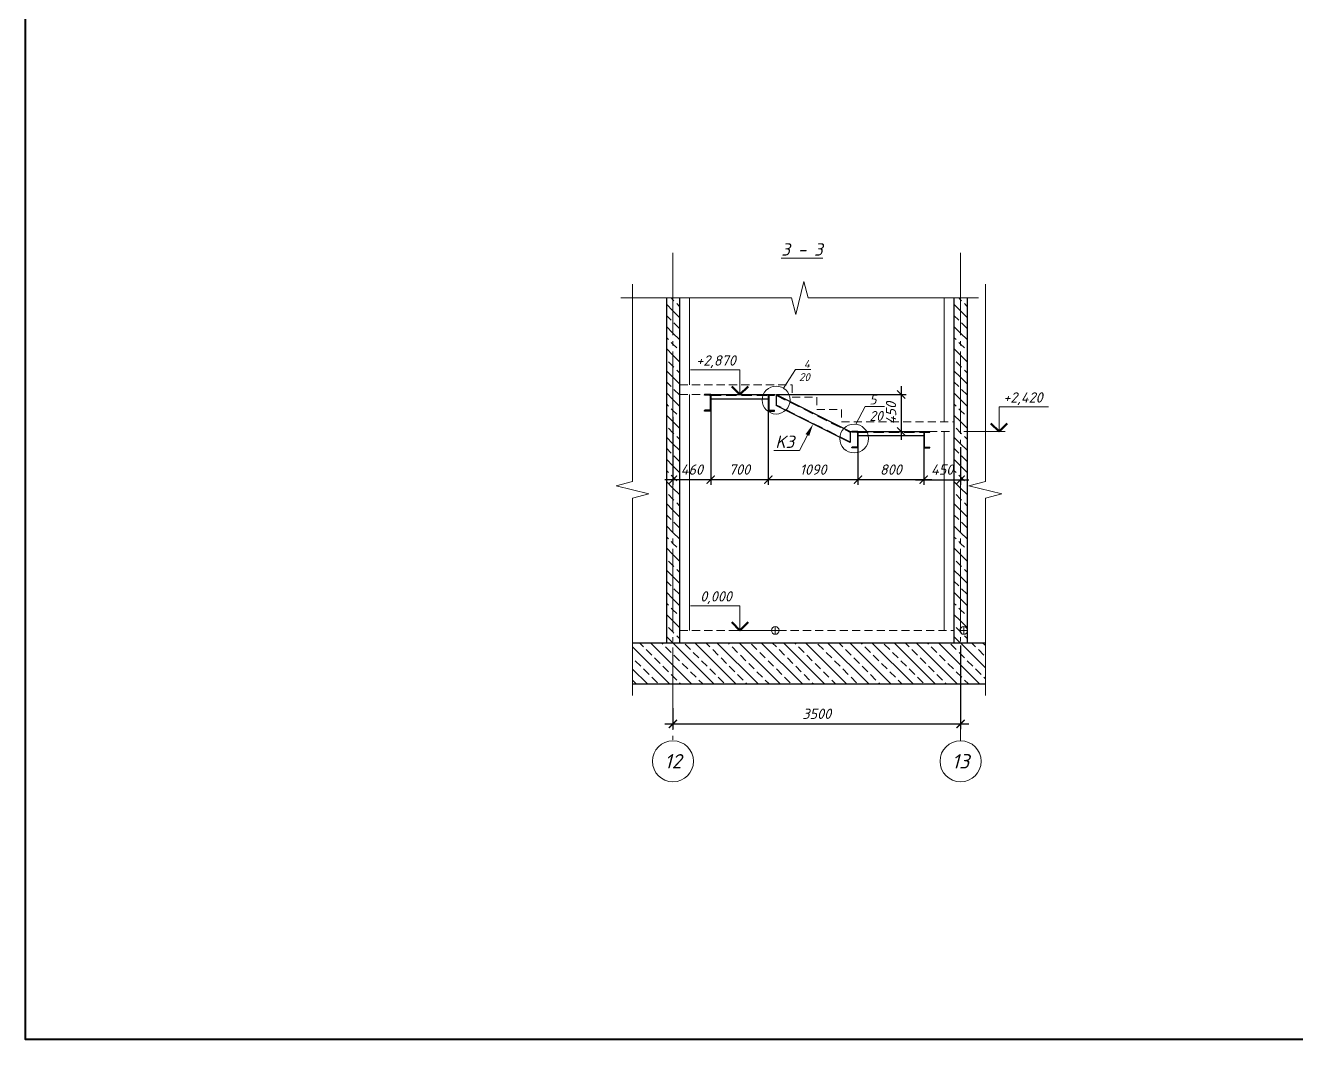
# Model space of a CAD drawing. Header units: millimetres. Extents: x -79646 to 95064, y -231229 to -58107.
# Drawn here: x -70697 to -55229, y -159148 to -146811 of the extents above; entities that cross this region are included whole.
import ezdxf
from ezdxf import colors
from ezdxf.entities.mleader import LeaderData, LeaderLine
from ezdxf.enums import TextEntityAlignment as Align
from ezdxf.math import Vec2, Vec3

# ---------------------------------------------------------------- set-up
doc = ezdxf.new("R2010")
doc.units = ezdxf.units.MM
doc.header["$PDMODE"] = 3
for name, pattern in [('DASHED2', [0.375, 0.25, -0.125]), ('GOST2.303 5', [24, 20, -1.5, 1, -1.5]), ('HIDDEN', [0.375, 0.25, -0.125])]:
    doc.linetypes.add(name, pattern=pattern)
doc.layers.get('0').update_dxf_attribs({"lineweight": 5})
doc.layers.get('Defpoints').update_dxf_attribs({"lineweight": 0})
for name, color, linetype, lineweight in [('#Dimensions', 7, 'Continuous', 9), ('#Бетон вид', 22, 'Continuous', 18), ('#Бетон разрез', 22, 'Continuous', 30), ('#Выноски', 7, 'Continuous', 15), ('#Оси', 7, 'Continuous', 9), ('#Перекрытие разрез', 10, 'Continuous', 30), ('#разм', 7, 'Continuous', 9), ('A-okno', 7, 'Continuous', 0), ('k_ Металл', 1, 'Continuous', 30), ('k_ Металл_вид', 1, 'Continuous', 18), ('k_ Отметки', 251, 'Continuous', 9)]:
    doc.layers.add(name, color=color, linetype=linetype, lineweight=lineweight)
doc.layers.add('Штриховка', color=252, linetype='Continuous', lineweight=5, true_color=0x696969)
doc.styles.add('ESKDW', font='eskdw.shx', dxfattribs={"oblique": 15})
doc.styles.add('STEP PR', font='isocpeui.ttf')
doc.dimstyles.new('SPDS', dxfattribs={"dimscale": 50, "dimtxt": 2.5, "dimasz": 2, "dimexe": 1.25, "dimexo": 0.625, "dimtad": 1, "dimdec": 0, "dimrnd": 0.001, "dimtxsty": 'ESKDW', "dimblk": 'ARCHTICK', "dimcen": 2.5, "dimdle": 2, "dimclrd": 256, "dimclre": 256, "dimclrt": 7, "dimadec": 0, "dimazin": 2, "dimtfac": 0.75, "dimtdec": 0, "dimtmove": 1, "dimatfit": 3, "dimfxl": 1, "dimtolj": 1, "dimarcsym": 1})
doc.dimstyles.new('высотные отметки', dxfattribs={"dimtxt": 500, "dimasz": 100, "dimexe": 100, "dimexo": 0.625, "dimgap": 50, "dimtad": 1, "dimtih": 1, "dimtoh": 1, "dimdec": 3, "dimlfac": 0.001, "dimrnd": 0.005, "dimzin": 9, "dimtxsty": 'STEP PR', "dimblk": 'NONE', "dimcen": 100, "dimdle": 100, "dimse1": 1, "dimse2": 1, "dimsd1": 1, "dimsd2": 1, "dimadec": 0, "dimazin": 0, "dimtfac": 1, "dimtdec": 3, "dimtmove": 0, "dimatfit": 2, "dimldrblk": 'NONE', "dimfxl": 1, "dimarcsym": 0})
pattern_1 = [(315, (3500, 0), (134.70384, 134.70384), []), (315, (3500, -134.7), (134.70384, 134.70384), [95.25, -47.625])]

# ---------------------------------------------------------------- blocks, each defined once
blk = doc.blocks.new('_ArchTick')
at = {"color": 0, "linetype": 'ByBlock', "const_width": 0.15}
blk.add_lwpolyline([(-0.5, -0.5), (0.5, 0.5)], dxfattribs=at)
blk = doc.blocks.new('*D59')
at = {"layer": '#Dimensions', "lineweight": -2, "transparency": 16777216}
for p, q in [((-59318, -154353), (-59318, -155370)), ((-62818, -155116), (-62818, -155370)), ((-62918, -155308), (-59218, -155308))]:
    blk.add_line(p, q, dxfattribs=at)
at = {"layer": 'Defpoints', "color": 0, "lineweight": 0, "transparency": 16777216}
for p in [(-59318, -154321), (-62818, -155085), (-59318, -155308)]:
    blk.add_point(p, dxfattribs=at)
at = {"layer": '#Dimensions', "lineweight": -2, "transparency": 16777216, "xscale": 100, "yscale": 100, "zscale": 100, "rotation": 180}
blk.add_blockref('_ArchTick', (-62818, -155308), dxfattribs=at)
at = {"layer": '#Dimensions', "lineweight": -2, "transparency": 16777216, "xscale": 100, "yscale": 100, "zscale": 100}
blk.add_blockref('_ArchTick', (-59318, -155308), dxfattribs=at)
at = {"layer": '#Dimensions', "transparency": 16777216, "insert": (-61068, -155185), "char_height": 125, "attachment_point": 5, "style": 'STEP PR'}
blk.add_mtext('\\A1;3500', dxfattribs=at)
blk = doc.blocks.new('*U88')
at = {"color": 0, "linetype": 'ByBlock', "lineweight": -2}
for p, q in [((12.975, 0), (13.288, 1.25)), ((13.288, 1.25), (13.913, -1.25)), ((12.975, 0), (0, 0)), ((13.913, -1.25), (14.225, 0)), ((27.201, 0), (14.225, 0))]:
    blk.add_line(p, q, dxfattribs=at)
blk = doc.blocks.new('*D61')
at = {"layer": '#Dimensions', "lineweight": -2, "transparency": 16777216}
for p, q in [((-59766, -151943), (-59766, -152399)), ((-59318, -151943), (-59318, -152399)), ((-59866, -152337), (-59218, -152337))]:
    blk.add_line(p, q, dxfattribs=at)
at = {"layer": 'Defpoints', "color": 0, "lineweight": 0, "transparency": 16777216}
for p in [(-59766, -151911), (-59318, -151911), (-59318, -152337)]:
    blk.add_point(p, dxfattribs=at)
at = {"layer": '#Dimensions', "lineweight": -2, "transparency": 16777216, "xscale": 100, "yscale": 100, "zscale": 100, "rotation": 180}
blk.add_blockref('_ArchTick', (-59766, -152337), dxfattribs=at)
at = {"layer": '#Dimensions', "lineweight": -2, "transparency": 16777216, "xscale": 100, "yscale": 100, "zscale": 100}
blk.add_blockref('_ArchTick', (-59318, -152337), dxfattribs=at)
at = {"layer": '#Dimensions', "transparency": 16777216, "insert": (-59542, -152214), "char_height": 125, "attachment_point": 5, "style": 'STEP PR'}
blk.add_mtext('\\A1;450', dxfattribs=at)
blk = doc.blocks.new('*D62')
at = {"layer": '#Dimensions', "lineweight": -2, "transparency": 16777216}
for p, q in [((-60566, -151943), (-60566, -152399)), ((-59766, -151943), (-59766, -152399)), ((-59666, -152337), (-60666, -152337))]:
    blk.add_line(p, q, dxfattribs=at)
at = {"layer": 'Defpoints', "color": 0, "lineweight": 0, "transparency": 16777216}
for p in [(-60566, -151911, 0), (-59766, -151911), (-60566, -152337)]:
    blk.add_point(p, dxfattribs=at)
at = {"layer": '#Dimensions', "lineweight": -2, "transparency": 16777216, "xscale": 100, "yscale": 100, "zscale": 100, "rotation": 180}
blk.add_blockref('_ArchTick', (-60566, -152337), dxfattribs=at)
at = {"layer": '#Dimensions', "lineweight": -2, "transparency": 16777216, "xscale": 100, "yscale": 100, "zscale": 100}
blk.add_blockref('_ArchTick', (-59766, -152337), dxfattribs=at)
at = {"layer": '#Dimensions', "transparency": 16777216, "insert": (-60166, -152214), "char_height": 125, "attachment_point": 5, "style": 'STEP PR'}
blk.add_mtext('\\A1;800', dxfattribs=at)
blk = doc.blocks.new('*D63')
at = {"layer": '#Dimensions', "lineweight": -2, "transparency": 16777216}
for p, q in [((-61658, -151493), (-61658, -152399)), ((-60566, -151943), (-60566, -152399)), ((-60466, -152337), (-61758, -152337))]:
    blk.add_line(p, q, dxfattribs=at)
at = {"layer": 'Defpoints', "color": 0, "lineweight": 0, "transparency": 16777216}
for p in [(-61658, -151461), (-60566, -151911, 0), (-61658, -152337)]:
    blk.add_point(p, dxfattribs=at)
at = {"layer": '#Dimensions', "lineweight": -2, "transparency": 16777216, "xscale": 100, "yscale": 100, "zscale": 100, "rotation": 180}
blk.add_blockref('_ArchTick', (-61658, -152337), dxfattribs=at)
at = {"layer": '#Dimensions', "lineweight": -2, "transparency": 16777216, "xscale": 100, "yscale": 100, "zscale": 100}
blk.add_blockref('_ArchTick', (-60566, -152337), dxfattribs=at)
at = {"layer": '#Dimensions', "transparency": 16777216, "insert": (-61112, -152214), "char_height": 125, "attachment_point": 5, "style": 'STEP PR'}
blk.add_mtext('\\A1;1090', dxfattribs=at)
blk = doc.blocks.new('*D64')
at = {"layer": '#Dimensions', "lineweight": -2, "transparency": 16777216}
for p, q in [((-62358, -151493), (-62358, -152399)), ((-61658, -151493), (-61658, -152399)), ((-61558, -152337), (-62458, -152337))]:
    blk.add_line(p, q, dxfattribs=at)
at = {"layer": 'Defpoints', "color": 0, "lineweight": 0, "transparency": 16777216}
for p in [(-62358, -151461), (-61658, -151461), (-62358, -152337)]:
    blk.add_point(p, dxfattribs=at)
at = {"layer": '#Dimensions', "lineweight": -2, "transparency": 16777216, "xscale": 100, "yscale": 100, "zscale": 100, "rotation": 180}
blk.add_blockref('_ArchTick', (-62358, -152337), dxfattribs=at)
at = {"layer": '#Dimensions', "lineweight": -2, "transparency": 16777216, "xscale": 100, "yscale": 100, "zscale": 100}
blk.add_blockref('_ArchTick', (-61658, -152337), dxfattribs=at)
at = {"layer": '#Dimensions', "transparency": 16777216, "insert": (-62008, -152213), "char_height": 125, "attachment_point": 5, "style": 'STEP PR'}
blk.add_mtext('\\A1;700', dxfattribs=at)
blk = doc.blocks.new('*D65')
at = {"layer": '#Dimensions', "lineweight": -2, "transparency": 16777216}
for p, q in [((-62818, -151574), (-62818, -152399)), ((-62358, -151493), (-62358, -152399)), ((-62258, -152337), (-62918, -152337))]:
    blk.add_line(p, q, dxfattribs=at)
at = {"layer": 'Defpoints', "color": 0, "lineweight": 0, "transparency": 16777216}
for p in [(-62818, -151543), (-62358, -151461), (-62818, -152337)]:
    blk.add_point(p, dxfattribs=at)
at = {"layer": '#Dimensions', "lineweight": -2, "transparency": 16777216, "xscale": 100, "yscale": 100, "zscale": 100, "rotation": 180}
blk.add_blockref('_ArchTick', (-62818, -152337), dxfattribs=at)
at = {"layer": '#Dimensions', "lineweight": -2, "transparency": 16777216, "xscale": 100, "yscale": 100, "zscale": 100}
blk.add_blockref('_ArchTick', (-62358, -152337), dxfattribs=at)
at = {"layer": '#Dimensions', "transparency": 16777216, "insert": (-62588, -152214), "char_height": 125, "attachment_point": 5, "style": 'STEP PR'}
blk.add_mtext('\\A1;460', dxfattribs=at)
blk = doc.blocks.new('*U104')
at = {"color": 0, "linetype": 'ByBlock', "lineweight": -2}
for p, q in [((0, 200), (0, 0)), ((0, 200), (76, 200)), ((5.2, 181.5), (5.2, 18.5)), ((14.7, 191), (70.5, 191)), ((76, 200), (76, 196.5)), ((0, 0), (76, 0)), ((14.7, 9), (70.5, 9)), ((76, 0), (76, 3.5))]:
    blk.add_line(p, q, dxfattribs=at)
for centre, radius, start, end in [((14.7, 181.5), 9.5, 90, 180), ((70.5, 196.5), 5.5, 270, 0), ((14.7, 18.5), 9.5, 180, 270), ((70.5, 3.5), 5.5, 0, 90)]:
    blk.add_arc(centre, radius, start, end, dxfattribs=at)
blk = doc.blocks.new('*U60')
at = {"color": 0, "linetype": 'ByBlock', "lineweight": -2}
for p, q in [((15.006, 0), (15.318, 1.25)), ((15.318, 1.25), (15.943, -1.25)), ((15.006, 0), (0, 0)), ((15.943, -1.25), (16.256, 0)), ((31.261, 0), (16.256, 0))]:
    blk.add_line(p, q, dxfattribs=at)
blk = doc.blocks.new('*D92')
at = {"layer": 'Defpoints', "color": 0, "lineweight": 0, "ltscale": 3, "transparency": 16777216}
for p in [(4574340, -918260), (4576313, -918260, 0), (4576313, -924000)]:
    blk.add_point(p, dxfattribs=at)
at = {"layer": '#разм', "color": 0, "ltscale": 3, "transparency": 16777216, "insert": (4574872, -917460), "char_height": 250, "attachment_point": 5, "style": 'STEP PR'}
blk.add_mtext('+2,870', dxfattribs=at)
blk = doc.blocks.new('_None')
blk = doc.blocks.new('*D96')
at = {"layer": 'Defpoints', "color": 0, "lineweight": 0, "ltscale": 3, "transparency": 16777216}
for p in [(4576313, -919160, 0), (4577210, -919160), (4576313, -924000)]:
    blk.add_point(p, dxfattribs=at)
at = {"layer": '#разм', "color": 0, "ltscale": 3, "transparency": 16777216, "insert": (4577755, -918360), "char_height": 250, "attachment_point": 5, "style": 'STEP PR'}
blk.add_mtext('+2,420', dxfattribs=at)
blk = doc.blocks.new('*D102')
at = {"layer": 'Defpoints', "color": 0, "lineweight": 0, "ltscale": 3, "transparency": 16777216}
for p in [(4574431, -924000), (4576313, -924000), (4576313, -924000, 0)]:
    blk.add_point(p, dxfattribs=at)
at = {"layer": '#разм', "color": 0, "ltscale": 3, "transparency": 16777216, "insert": (4574872, -923200), "char_height": 250, "attachment_point": 5, "style": 'STEP PR'}
blk.add_mtext('0,000', dxfattribs=at)
blk = doc.blocks.new('*D699')
at = {"layer": '#Dimensions', "lineweight": -2, "transparency": 16777216}
for p, q in [((-60041, -151201), (-60041, -151851)), ((-61551, -151301), (-59979, -151301)), ((-60611, -151751), (-59979, -151751))]:
    blk.add_line(p, q, dxfattribs=at)
at = {"layer": 'Defpoints', "color": 0, "lineweight": 0, "transparency": 16777216}
for p in [(-61582, -151301), (-60642, -151751), (-60041, -151751)]:
    blk.add_point(p, dxfattribs=at)
at = {"layer": '#Dimensions', "lineweight": -2, "transparency": 16777216, "xscale": 100, "yscale": 100, "zscale": 100}
for p, rotation in [((-60041, -151301), 90), ((-60041, -151751), 270)]:
    blk.add_blockref('_ArchTick', p, dxfattribs=dict(at, rotation=rotation))
at = {"layer": '#Dimensions', "transparency": 16777216, "insert": (-60164, -151526), "char_height": 125, "attachment_point": 5, "rotation": 90, "style": 'STEP PR'}
blk.add_mtext('\\A1;450', dxfattribs=at)
blk = doc.blocks.new('*U91')
at = {"layer": '#разм', "ltscale": 100, "elevation": 0}
for points in [[(4575453.9815, -917660.2763), (4574252.0497, -917660.2763)], [(4575453.9815, -918260.2763), (4575453.9815, -917660.2763)], [(4576313.4569, -918260.2763), (4575303.9815, -918260.2763)]]:
    blk.add_lwpolyline(points, dxfattribs=at)
at = {"layer": 'A-okno', "color": 0, "lineweight": 50, "ltscale": 100, "elevation": 0}
for points in [[(4575453.9815, -918260.2763), (4575253.9816, -918060.2764)], [(4575453.9815, -918260.2763), (4575653.9814, -918060.2764)]]:
    blk.add_lwpolyline(points, dxfattribs=at)
at = {"layer": 'Defpoints', "color": 253, "ltscale": 3, "elevation": 0}
blk.add_lwpolyline([(4576219.8409, -924000.2763), (4576407.0728, -924000.2763)], dxfattribs=at)
at = {"layer": 'Defpoints', "color": 253, "lineweight": 15, "ltscale": 3, "elevation": 0}
blk.add_lwpolyline([(4576313.4569, -923906.6603), (4576313.4569, -924093.8923)], dxfattribs=at)
at = {"layer": 'Defpoints', "color": 253, "lineweight": 15, "ltscale": 3}
blk.add_circle((4576313.4569, -924000.2763, 0), 93.616, dxfattribs=at)
at = {"layer": '#разм', "ltscale": 3}
dim = blk.add_linear_dim(base=(4574340.0468, -918260.2763), p1=(4576313.4569, -924000.4215), p2=(4576313.4569, -918260.2763, 0), angle=90, dimstyle='высотные отметки', override={"dimtxt": 250, "dimlfac": 0.0005, "dimrnd": 0.005, "dimzin": 1, "dimpost": '+<>'}, dxfattribs=at)
dim.commit()
dim.dimension.update_dxf_attribs({"geometry": '*D92', "text_midpoint": (4574872.0543, -917660.2763), "dimtype": 160})
blk = doc.blocks.new('*U95')
at = {"layer": '#разм', "ltscale": 100, "elevation": 0}
for points in [[(4577172.9323, -918560.2763), (4578374.8641, -918560.2763)], [(4577172.9323, -919160.2763), (4577172.9323, -918560.2763)], [(4576313.4569, -919160.2763), (4577322.9323, -919160.2763)]]:
    blk.add_lwpolyline(points, dxfattribs=at)
at = {"layer": 'A-okno', "color": 0, "lineweight": 50, "ltscale": 100, "elevation": 0}
for points in [[(4577172.9323, -919160.2763), (4576972.9324, -918960.2764)], [(4577172.9323, -919160.2763), (4577372.9322, -918960.2764)]]:
    blk.add_lwpolyline(points, dxfattribs=at)
at = {"layer": 'Defpoints', "color": 253, "ltscale": 3, "elevation": 0}
blk.add_lwpolyline([(4576219.8409, -924000.2763), (4576407.0728, -924000.2763)], dxfattribs=at)
at = {"layer": 'Defpoints', "color": 253, "lineweight": 15, "ltscale": 3, "elevation": 0}
blk.add_lwpolyline([(4576313.4569, -923906.6603), (4576313.4569, -924093.8923)], dxfattribs=at)
at = {"layer": 'Defpoints', "color": 253, "lineweight": 15, "ltscale": 3}
blk.add_circle((4576313.4569, -924000.2763, 0), 93.616, dxfattribs=at)
at = {"layer": '#разм', "ltscale": 3}
dim = blk.add_linear_dim(base=(4577209.9731, -919160.2763), p1=(4576313.4569, -924000.4215), p2=(4576313.4569, -919160.2763, 0), angle=90, dimstyle='высотные отметки', override={"dimtxt": 250, "dimlfac": 0.0005, "dimrnd": 0.005, "dimzin": 1, "dimpost": '+<>'}, dxfattribs=at)
dim.commit()
dim.dimension.update_dxf_attribs({"geometry": '*D96', "text_midpoint": (4577754.8594, -918560.2763), "dimtype": 160})
blk = doc.blocks.new('*U99')
at = {"layer": '#разм', "ltscale": 100, "elevation": 0}
for points in [[(4575453.9815, -923400.1311), (4574252.0497, -923400.1311)], [(4575453.9815, -924000.1311), (4575453.9815, -923400.1311)], [(4576313.4569, -924000.1311), (4575313.4369, -924000.1311)]]:
    blk.add_lwpolyline(points, dxfattribs=at)
at = {"layer": '#разм', "lineweight": 50, "ltscale": 100, "elevation": 0}
for points in [[(4575453.9815, -924000.1311), (4575253.9816, -923800.1312)], [(4575453.9815, -924000.1311), (4575653.9814, -923800.1312)]]:
    blk.add_lwpolyline(points, dxfattribs=at)
at = {"layer": 'Defpoints', "color": 253, "ltscale": 3, "elevation": 0}
blk.add_lwpolyline([(4576219.8409, -924000.2763), (4576407.0728, -924000.2763)], dxfattribs=at)
at = {"layer": 'Defpoints', "color": 253, "lineweight": 15, "ltscale": 3, "elevation": 0}
blk.add_lwpolyline([(4576313.4569, -923906.6603), (4576313.4569, -924093.8923)], dxfattribs=at)
at = {"layer": 'Defpoints', "color": 253, "lineweight": 15, "ltscale": 3}
blk.add_circle((4576313.4569, -924000.2763, 0), 93.616, dxfattribs=at)
at = {"layer": '#разм', "ltscale": 3}
dim = blk.add_linear_dim(base=(4574430.6718, -924000.1311), p1=(4576313.4569, -924000.4215), p2=(4576313.4569, -924000.1311, 0), angle=90, dimstyle='высотные отметки', override={"dimtxt": 250, "dimrnd": 0.001, "dimzin": 1, "dimpost": '<>'}, dxfattribs=at)
dim.commit()
dim.dimension.update_dxf_attribs({"geometry": '*D102', "text_midpoint": (4574872.0543, -923400.1311), "dimtype": 160})

msp = doc.modelspace()

# ---------------------------------------------------------------- hatches: boundary and pattern name
at = {"layer": 'Штриховка'}
h = msp.add_hatch(dxfattribs=at)
h.set_pattern_fill('ANSI33', color=256, scale=30, angle=-90)
h.paths.add_polyline_path([(-62817.89397, -150125.68613), (-62897.89397, -150125.68613), (-62897.89397, -154321.35615), (-62817.89397, -154321.35615)])
h = msp.add_hatch(dxfattribs=at)
h.set_pattern_fill('ANSI33', color=256, scale=30, angle=-90)
h.paths.add_polyline_path([(-62737.89397, -150125.68613), (-62817.89397, -150125.68613), (-62817.89397, -154321.35615), (-62737.89397, -154321.35615)])
h = msp.add_hatch(dxfattribs=at)
h.set_pattern_fill('ANSI33', color=256, scale=30, angle=-90)
h.set_pattern_definition(pattern_1)
h.paths.add_polyline_path([(-59317.89397, -150125.68613), (-59397.89397, -150125.68613), (-59397.89397, -154321.35615), (-59317.89397, -154321.35615)])
h = msp.add_hatch(dxfattribs=at)
h.set_pattern_fill('ANSI33', color=256, scale=30, angle=-90)
h.set_pattern_definition(pattern_1)
h.paths.add_polyline_path([(-59237.89397, -150125.68613), (-59317.89397, -150125.68613), (-59317.89397, -154321.35615), (-59237.89397, -154321.35615)])
h = msp.add_hatch(dxfattribs=at)
h.set_pattern_fill('ANSI33', color=256, scale=30, angle=270)
h.paths.add_polyline_path([(-62817.89397, -154321.35615), (-63309.98907, -154321.35615), (-63309.98907, -154821.35615), (-62817.89397, -154821.35615)])
h.paths.add_polyline_path([(-59317.89397, -154321.35615), (-62817.89397, -154321.35615), (-62817.89397, -154821.35615), (-59317.89397, -154821.35615)])
h.paths.add_polyline_path([(-59016.042, -154321.35615), (-59317.89397, -154321.35615), (-59317.89397, -154821.35615), (-59016.042, -154821.35615)])

# ---------------------------------------------------------------- linework, layer by layer
at = {"layer": '#Бетон вид'}
for points in [[(-62617.89397, -151181.35615), (-62617.89397, -150125.68613)], [(-59517.89397, -150125.68613), (-59517.89397, -151631.35615)], [(-62617.89397, -154171.35615), (-62617.89397, -151301.35615)], [(-59517.89397, -151751.35615), (-59517.89397, -154171.35615)]]:
    msp.add_lwpolyline(points, dxfattribs=at)
at = {"layer": '#Бетон вид', "linetype": 'DASHED2', "ltscale": 400}
for points in [[(-62737.89397, -151181.35615), (-61367.89397, -151181.35615), (-61367.89397, -151331.35615), (-61067.89397, -151331.35615), (-61067.89397, -151481.35615), (-60767.89397, -151481.35615), (-60767.89397, -151631.35615), (-59397.89397, -151631.35615)], [(-62737.89397, -151301.35615), (-61562.05805, -151301.35615), (-60662.05805, -151751.35615), (-59702.05805, -151751.35615), (-59397.89397, -151751.35615)], [(-62737.89397, -154171.35615), (-59397.89397, -154171.35615)]]:
    msp.add_lwpolyline(points, dxfattribs=at)
at = {"layer": '#Бетон разрез'}
for points in [[(-63309.98907, -154321.35615), (-59016.042, -154321.35615)], [(-63309.98907, -154821.35615), (-59016.042, -154821.35615)]]:
    msp.add_lwpolyline(points, dxfattribs=at)
at = {"layer": '#Выноски'}
for centre, radius in [((-61562.05805, -151368.43819), 169.76837), ((-60613.11221, -151836.30655), 175.33276)]:
    msp.add_circle(centre, radius, dxfattribs=at)
at = {"layer": '#Оси', "linetype": 'GOST2.303 5', "ltscale": 50}
for points in [[(-62817.89397, -149578.71079), (-62817.89397, -155512.60184)], [(-59317.89397, -149578.71079), (-59317.89397, -155189.30476), (-59317.89397, -155512.60184)]]:
    msp.add_lwpolyline(points, dxfattribs=at)
at = {"layer": '#Оси', "linetype": 'Continuous', "ltscale": 50}
for centre in [(-62817.89397, -155762.60184), (-59317.89397, -155762.60184)]:
    msp.add_circle(centre, 250, dxfattribs=at)
at = {"layer": '#Перекрытие разрез'}
for points in [[(-62897.89397, -150125.68613), (-62897.89397, -154321.35615)], [(-62737.89397, -150125.68613), (-62737.89397, -154321.35615)], [(-59397.89397, -150125.68613), (-59397.89397, -154321.35615)], [(-59237.89397, -150125.68613), (-59237.89397, -154321.35615)]]:
    msp.add_lwpolyline(points, dxfattribs=at)
at = {"color": 3, "lineweight": 40}
msp.add_lwpolyline([(-70697.29289, -134472.89227), (-39760.91734, -134472.89227), (-39760.91734, -159148.24962), (-70697.29289, -159148.24962)], close=True, dxfattribs=at)
at = {"layer": 'k_ Металл'}
for points in [[(-62358.05805, -151301.35615), (-61658.05805, -151301.35615)], [(-62358.05805, -151351.35615), (-61658.05805, -151351.35615)], [(-61562.05805, -151301.35615), (-60662.05805, -151751.35615)], [(-61562.05805, -151301.35615), (-61562.05805, -151435.52023)], [(-60662.05805, -151885.52023), (-61562.05805, -151435.52023)], [(-60662.05805, -151751.35615), (-60662.05805, -151885.52023)], [(-60566.05805, -151751.35615), (-59766.05805, -151751.35615)], [(-60566.05805, -151801.35615), (-59766.05805, -151801.35615)]]:
    msp.add_lwpolyline(points, dxfattribs=at)
at = {"layer": 'k_ Металл_вид', "linetype": 'HIDDEN', "ltscale": 500}
for points in [[(-62358.05805, -151311.35615), (-61658.05805, -151311.35615)], [(-61562.05805, -151311.87698), (-60662.05805, -151761.87698)], [(-60662.05805, -151874.9994), (-61562.05805, -151424.9994)], [(-60566.05805, -151761.35615), (-59766.05805, -151761.35615)]]:
    msp.add_lwpolyline(points, dxfattribs=at)

# ---------------------------------------------------------------- block references
at = {"layer": '#разм', "lineweight": 15, "xscale": 0.5, "yscale": 0.5, "zscale": 0.5}
for name, p in [('*U91', (-2349729.36012, 307828.782)), ('*U95', (-2347435.70448, 307828.782)), ('*U99', (-2349729.36012, 307828.782, 0))]:
    msp.add_blockref(name, p, dxfattribs=at)
at = {"xscale": -160, "yscale": 160, "zscale": 160, "rotation": 90}
for p in [(-63309.98907, -149959.59047), (-59016.042, -149959.59047)]:
    msp.add_blockref('*U60', p, dxfattribs=at)
at = {"xscale": -160, "yscale": 160, "zscale": 160}
msp.add_blockref('*U88', (-59097.89397, -150125.68613), dxfattribs=at)
at = {"layer": 'k_ Металл', "xscale": -1}
for p in [(-62358.05805, -151501.35615), (-60566.05805, -151951.35615)]:
    msp.add_blockref('*U104', p, dxfattribs=at)
at = {"layer": 'k_ Металл'}
for p in [(-61658.05805, -151501.35615), (-59766.05805, -151951.35615)]:
    msp.add_blockref('*U104', p, dxfattribs=at)

# ---------------------------------------------------------------- texts
at = {"layer": '#Оси', "linetype": 'Continuous', "ltscale": 50, "style": 'STEP PR'}
for s, p in [('12', (-62817.89397, -155762.60184)), ('13', (-59317.89397, -155762.60184))]:
    msp.add_text(s, height=175, dxfattribs=at).set_placement(p, align=Align.MIDDLE_CENTER)
at = {"layer": 'k_ Отметки', "linetype": 'ByBlock', "insert": (-61247.63673, -149611.03614), "char_height": 150, "width": 1324.3115513, "attachment_point": 8, "style": 'STEP PR'}
msp.add_mtext('{\\fISOCPEUR|b1|i1|c204|p34;\\L3 - 3}', dxfattribs=at)

# ---------------------------------------------------------------- dimensions: what is measured, and where the dimension line sits
at = {"layer": '#Dimensions'}
dim = msp.add_linear_dim(base=(-60041.04219, -151751.35615), p1=(-61582.05805, -151301.35615), p2=(-60642.05805, -151751.35615), angle=90, dimstyle='SPDS', override={"dimgap": 1.2, "dimrnd": 5, "dimtxsty": 'STEP PR', "dimblk1": 'ArchTick', "dimblk2": 'ArchTick', "dimsah": 1, "dimclrt": 256}, dxfattribs=at)
dim.commit()
dim.dimension.update_dxf_attribs({"geometry": '*D699', "text_midpoint": (-60163.54219, -151526.35615)})
for base, p1, p2, picture, middle in [((-62817.89397, -152336.65299), (-62358.05805, -151461.35615), (-62817.89397, -151542.98402), '*D65', (-62587.97601, -152214.15299)), ((-62358.05805, -152336.65299), (-61658.05805, -151461.35615), (-62358.05805, -151461.35615), '*D64', (-62008.05805, -152213.34807)), ((-61658.05805, -152336.65299), (-60566.05805, -151911.35615, 0), (-61658.05805, -151461.35615), '*D63', (-61112.05805, -152214.15299)), ((-60566.05805, -152336.65299), (-59766.05805, -151911.35615), (-60566.05805, -151911.35615, 0), '*D62', (-60166.05805, -152214.15299)), ((-59317.89397, -152336.65299), (-59766.05805, -151911.35615), (-59317.89397, -151911.35615), '*D61', (-59541.97601, -152214.15299)), ((-59317.89397, -155307.90489), (-62817.89397, -155084.91661), (-59317.89397, -154321.35615), '*D59', (-61067.89397, -155185.40489))]:
    dim = msp.add_linear_dim(base=base, p1=p1, p2=p2, dimstyle='SPDS', override={"dimgap": 1.2, "dimrnd": 5, "dimtxsty": 'STEP PR', "dimblk1": 'ArchTick', "dimblk2": 'ArchTick', "dimsah": 1, "dimclrt": 256}, dxfattribs=at)
    dim.commit()
    dim.dimension.update_dxf_attribs({"geometry": picture, "text_midpoint": middle})

# ---------------------------------------------------------------- leaders
at = {"layer": '#Выноски'}
ml = msp.add_multileader_mtext('Standard', dxfattribs=at)
ml.set_content('\\A1;4\\P20', color=256, style='STEP PR')
ml.set_leader_properties(color=256, linetype='ByLayer', lineweight=-1)
ml.set_arrow_properties(name='NONE')
ml.build(insert=Vec2(0, 0))
ml.multileader.update_dxf_attribs({"text_left_attachment_type": 6, "text_right_attachment_type": 6, "dogleg_length": 0, "arrow_head_size": 96, "scale": 0.4})
ctx = ml.context
ctx.base_point, ctx.scale, ctx.char_height, ctx.arrow_head_size, ctx.landing_gap_size, ctx.plane_origin = Vec3(-61326.3195, -150996.06633), 0.4, 96, 96, 40, Vec3(-56330.04509, -164350.83566)
ctx.left_attachment, ctx.right_attachment, ctx.text_align_type = 6, 6, 2
notes = []
notes.append((ctx, [(0, (1, 1, 0), (-61326.3195, -150996.06633), (1, 0), 0, [(0, [(-61473.74071, -151223.45078)], 0, [])])]))
ctx.mtext.insert, ctx.mtext.rotation, ctx.mtext.alignment, ctx.mtext.flow_direction = Vec3(-61151.99223, -150880.86633), 6.2831853072, 3, 5
ml = msp.add_multileader_mtext('Standard', dxfattribs=at)
ml.set_content('\\A1;5\\P20', color=256, style='STEP PR')
ml.set_leader_properties(color=256, linetype='ByLayer', lineweight=-1)
ml.set_arrow_properties(name='NONE')
ml.build(insert=Vec2(0, 0))
ml.multileader.update_dxf_attribs({"text_left_attachment_type": 6, "text_right_attachment_type": 6, "dogleg_length": 0, "arrow_head_size": 120, "scale": 0.5})
ctx = ml.context
ctx.base_point, ctx.scale, ctx.char_height, ctx.arrow_head_size, ctx.landing_gap_size, ctx.plane_origin = Vec3(-60477.66073, -151445.35615), 0.5, 120, 120, 50, Vec3(-55449.10468, -164789.53918)
ctx.left_attachment, ctx.right_attachment = 6, 6
notes.append((ctx, [(0, (1, 1, 0), (-60477.66073, -151445.35615), (1, 0), 0, [(0, [(-60592.8003, -151662.15431)], 0, [])])]))
ctx.mtext.insert, ctx.mtext.rotation, ctx.mtext.flow_direction = Vec3(-60427.66073, -151301.35615), 6.2831853072, 5
ml = msp.add_multileader_mtext('Standard', dxfattribs=at)
ml.set_content('\\A1;K3', color=256, style='STEP PR')
ml.set_leader_properties(color=256, linetype='ByLayer', lineweight=-1)
ml.build(insert=Vec2(0, 0))
ml.multileader.update_dxf_attribs({"text_left_attachment_type": 6, "text_right_attachment_type": 6, "dogleg_length": 0, "arrow_head_size": 150, "scale": 0.5})
ctx = ml.context
ctx.base_point, ctx.scale, ctx.char_height, ctx.arrow_head_size, ctx.landing_gap_size, ctx.plane_origin = Vec3(-61634.41963, -151980.74862), 0.5, 150, 150, 62.5, Vec3(-32814.36598, -175176.91921)
ctx.left_attachment, ctx.right_attachment, ctx.text_align_type = 6, 6, 1
notes.append((ctx, [(1, (1, 1, 0), (-61278.73781, -151980.74862), (-1, 0), 0, [(0, [(-61112.05805, -151660.52023)], 0, [])])]))
ctx.mtext.insert, ctx.mtext.rotation, ctx.mtext.alignment, ctx.mtext.flow_direction = Vec3(-61456.57872, -151800.74862), 6.2831853072, 2, 5
for ctx, leaders in notes:
    for number, flags, end, landing, length, lines in leaders:
        leader = LeaderData()
        leader.index, (leader.has_last_leader_line, leader.has_dogleg_vector, leader.attachment_direction) = number, flags
        leader.last_leader_point, leader.dogleg_vector, leader.dogleg_length = Vec3(end), Vec3(landing), length
        for number, points, colour, breaks in lines:
            line = LeaderLine()
            line.index, line.vertices, line.color, line.breaks = number, Vec3.list(points), colors.encode_raw_color(colour), breaks
            leader.lines.append(line)
        ctx.leaders.append(leader)

doc.saveas('drawing.dxf')
